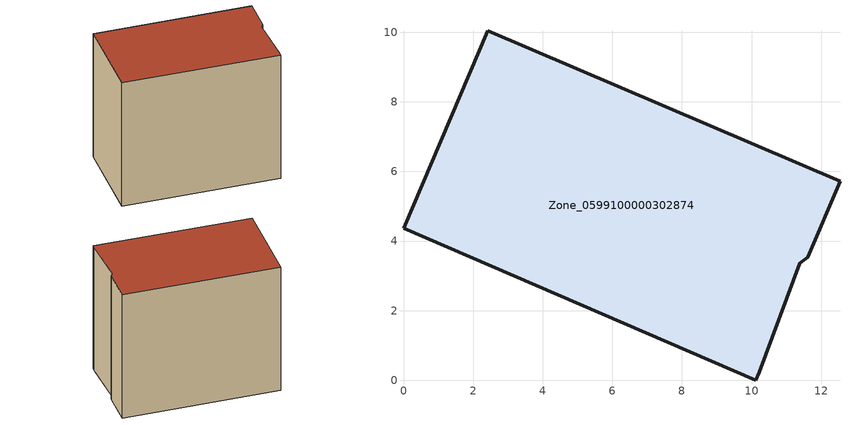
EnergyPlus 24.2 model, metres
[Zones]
Zone_0599100000302874
 floor ground (C_G): 0,4.36 2.42,10.04 12.54,5.71 11.61,3.53 11.38,3.36 10.22,0.23 10.12,0 z0
 wall outside (C_F): 11.61,3.53 12.54,5.71 2.42,10.04 0,4.36 10.12,0 10.22,0.23 11.38,3.36 11.61,3.53 z0:9.76
 roof outside (C_R): 10.22,0.23 11.38,3.36 11.61,3.53 12.54,5.71 2.42,10.04 0,4.36 10.12,0 z9.76
[BUILDING]
Pand.0599100000302874: North Axis=0; Terrain=City; Loads Convergence Tolerance Value=0.04; Temperature Convergence Tolerance Value=0.4; Solar Distribution=FullExterior; Maximum Number of Warmup Days=25; Minimum Number of Warmup Days=1
[Site:Location]
Rotterdam.The.Hague.AP_ZH_NLD Design_Conditions: Latitude=51.96; Longitude=4.45; Time Zone=1; Elevation=-4.5
[SITE:GROUNDTEMPERATURE:BUILDINGSURFACE]
18, 18, 18, 18, 18, 18, 18, 18, 18, 18, 18, 18
[MATERIAL] Thermal Absorptance=0.9; Solar Absorptance=0.7; Visible Absorptance=0.7
Name | Roughness | Thickness | Conductivity | Density | Specific Heat
G.TI.1946 | MediumSmooth | 0.15 | 1 | 540 | 1210
F.TI.1946 | Rough | 0.3 | 0.857143 | 1920 | 840
R.TI.1946 | MediumRough | 0.2 | 0.1 | 1500 | 1000
[CONSTRUCTION]
C_G: G.TI.1946
C_F: F.TI.1946
C_R: R.TI.1946
[ZONE]
Zone_0599100000302874: Type=1; Multiplier=1; Ceiling Height=Autocalculate; Volume=Autocalculate; Floor Area=autocalculate; Part of Total Floor Area=Yes
[ZONEINFILTRATION:DESIGNFLOWRATE]
Infil_Zone_0599100000302874: Zone or ZoneList or Space or SpaceList=Zone_0599100000302874; Schedule=AlwaysOn; Design Flow Rate Calculation Method=Flow/Area; Flow Rate per Floor Area=0.003; Constant Term Coefficient=1; Temperature Term Coefficient=0; Velocity Term Coefficient=0; Velocity Squared Term Coefficient=0
[HVACTEMPLATE:ZONE:IDEALLOADSAIRSYSTEM]
Zone_0599100000302874: Maximum Heating Supply Air Temperature=50; Minimum Cooling Supply Air Temperature=13; Maximum Heating Supply Air Humidity Ratio=0.0156; Minimum Cooling Supply Air Humidity Ratio=0.0077; Heating Limit=NoLimit; Cooling Limit=NoLimit; Dehumidification Control Type=ConstantSensibleHeatRatio; Cooling Sensible Heat Ratio=0.7; Dehumidification Setpoint=60; Humidification Control Type=None; Humidification Setpoint=30; Outdoor Air Method=None; Outdoor Air Flow Rate per Person=0.00944; Outdoor Air Flow Rate per Zone Floor Area=0; Outdoor Air Flow Rate per Zone=0; Demand Controlled Ventilation Type=None; Outdoor Air Economizer Type=NoEconomizer; Heat Recovery Type=None; Sensible Heat Recovery Effectiveness=0.7; Latent Heat Recovery Effectiveness=0.65
[ZONECONTROL:THERMOSTAT]
ThermostatControl_Zone_0599100000302874: Zone or ZoneList=Zone_0599100000302874; Control Type Schedule=DualSetpointControlType; Control 1=Thermostat_Zone_0599100000302874; Temperature Difference Between Cutout And Setpoint=0
[THERMOSTATSETPOINT:DUALSETPOINT]
Thermostat_Zone_0599100000302874: Heating Setpoint Temperature Schedule=HeatingSetpoint_Zone_0599100000302874; Cooling Setpoint Temperature Schedule=CoolingSetpoint_Zone_0599100000302874
[SCHEDULE:COMPACT]
HeatingSetpoint_Zone_0599100000302874: Through: 12/31, For: AllDays, Until: 24:00, 21
CoolingSetpoint_Zone_0599100000302874: Through: 12/31, For: AllDays, Until: 24:00, 24
DualSetpointControlType: Through: 12/31, For: AllDays, Until: 24:00, 4
AlwaysOn: Through: 12/31, For: AllDays, Until: 24:00, 1
